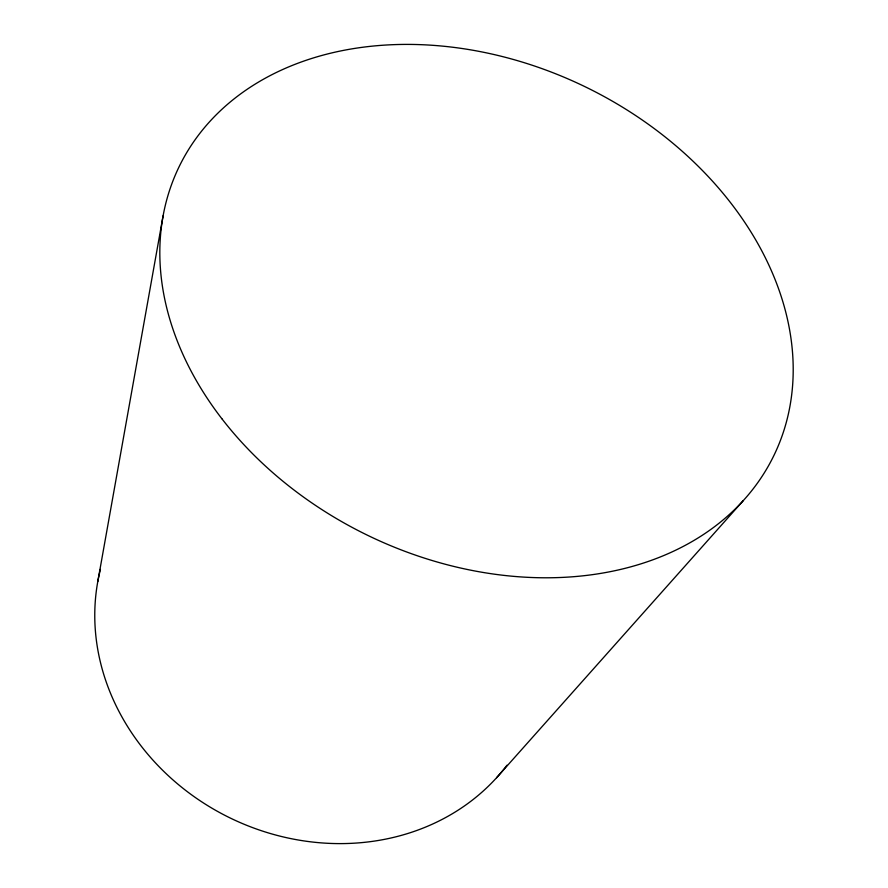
<?xml version="1.0" encoding="UTF-8"?>
<svg xmlns="http://www.w3.org/2000/svg" width="888" height="888" viewBox="0 0 888 888"><rect width="100%" height="100%" fill="white"/><g stroke="black" fill="none" stroke-linecap="round" stroke-linejoin="round"><path stroke-width="1.33" d="M97.802 581.474L163.103 215.806M496.614 777.688L743.212 500.677M506.993 765.201A229.315 204.129 25.9 0 1 231.08 818.425A229.315 204.129 25.9 0 1 100.422 569.397M221.822 418.67A330.591 249.251 25.9 0 0 766.866 468.631A330.591 249.251 25.9 0 0 440.837 45.965A330.591 249.251 25.9 0 0 221.822 418.67"/></g></svg>
